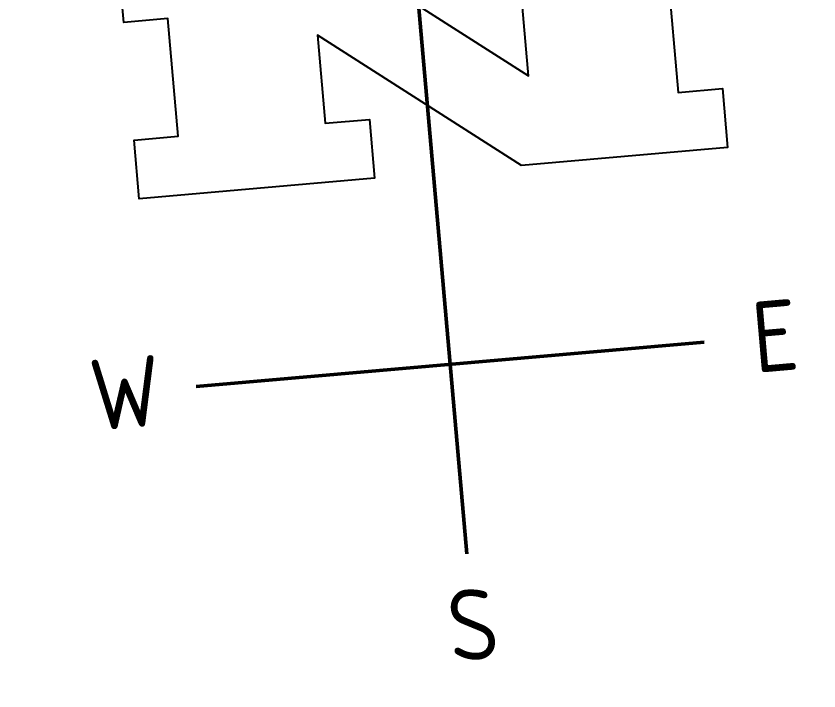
# Model space of a CAD drawing. Header units: millimetres. Extents: x -677815 to 406757, y -145898 to 39000.
# Drawn here: x -14355 to -5858, y 14549 to 21694 of the extents above; entities that cross this region are included whole.
import ezdxf
from ezdxf.enums import TextEntityAlignment as Align

# ---------------------------------------------------------------- set-up
doc = ezdxf.new("R2010")
doc.units = ezdxf.units.MM
doc.header["$LTSCALE"] = 8
for name, color, linetype, lineweight in [('Xref building Toll$0$annotation - revision cloud tags', 4, 'Continuous', 0), ('Xref building Toll$0$Cont 2.5', 8, 'Continuous', 50), ('Xref building Toll$0$Cont 7.0', 4, 'Continuous', 25)]:
    doc.layers.add(name, color=color, linetype=linetype, lineweight=lineweight)
doc.styles.add('Xref building Toll$0$STANDARD', font='ISOCP.SHX')

# ---------------------------------------------------------------- blocks, each defined once
blk = doc.blocks.new('Xref building Toll$0$north')
at = {"layer": 'Xref building Toll$0$Cont 2.5', "color": 7}
for p, q in [((0, 38.141), (0, -8.065)), ((-10.799, 0), (10.799, 0))]:
    blk.add_line(p, q, dxfattribs=at)
at = {"layer": 'Xref building Toll$0$Cont 7.0'}
for points in [[(-8.125, 22.499), (8.125, 22.499), (8.125, 24.374), (12.5, 24.374), (0, 36.874), (-12.5, 24.374), (-8.125, 24.374)], [(3.75, 8.124), (-4.375, 14.374), (-4.375, 10.624), (-2.5, 10.624), (-2.5, 8.124), (-12.5, 8.124), (-12.5, 10.624), (-10.625, 10.624), (-10.625, 15.624), (-12.5, 15.624), (-12.5, 18.124), (-3.75, 18.124), (4.375, 11.874), (4.375, 15.624), (2.5, 15.624), (2.5, 18.124), (12.5, 18.124), (12.5, 15.624), (10.625, 15.624), (10.625, 10.624), (12.5, 10.624), (12.5, 8.124)]]:
    blk.add_lwpolyline(points, close=True, dxfattribs=at)
at = {"layer": 'Xref building Toll$0$Cont 7.0', "style": 'Xref building Toll$0$STANDARD'}
for s, p in [('W', (-13.799, 0)), ('E', (13.799, 0)), ('S', (0, -11.065))]:
    blk.add_text(s, height=3, dxfattribs=at).set_placement(p, align=Align.MIDDLE)
blk = doc.blocks.new('Xref building Toll$0$Toll Grids')
at = {"layer": 'Xref building Toll$0$annotation - revision cloud tags', "color": 1, "linetype": 'Continuous', "lineweight": 0, "xscale": 250, "yscale": 250, "zscale": 250, "rotation": 4.999999999480721}
blk.add_blockref('Xref building Toll$0$north', (-9760.7, 18007.7), dxfattribs=at)
blk = doc.blocks.new('Xref building Toll')
blk.add_blockref('Xref building Toll$0$Toll Grids', (0, 0))

msp = doc.modelspace()

# ---------------------------------------------------------------- block references
msp.add_blockref('Xref building Toll', (0, 0))

doc.saveas('drawing.dxf')
